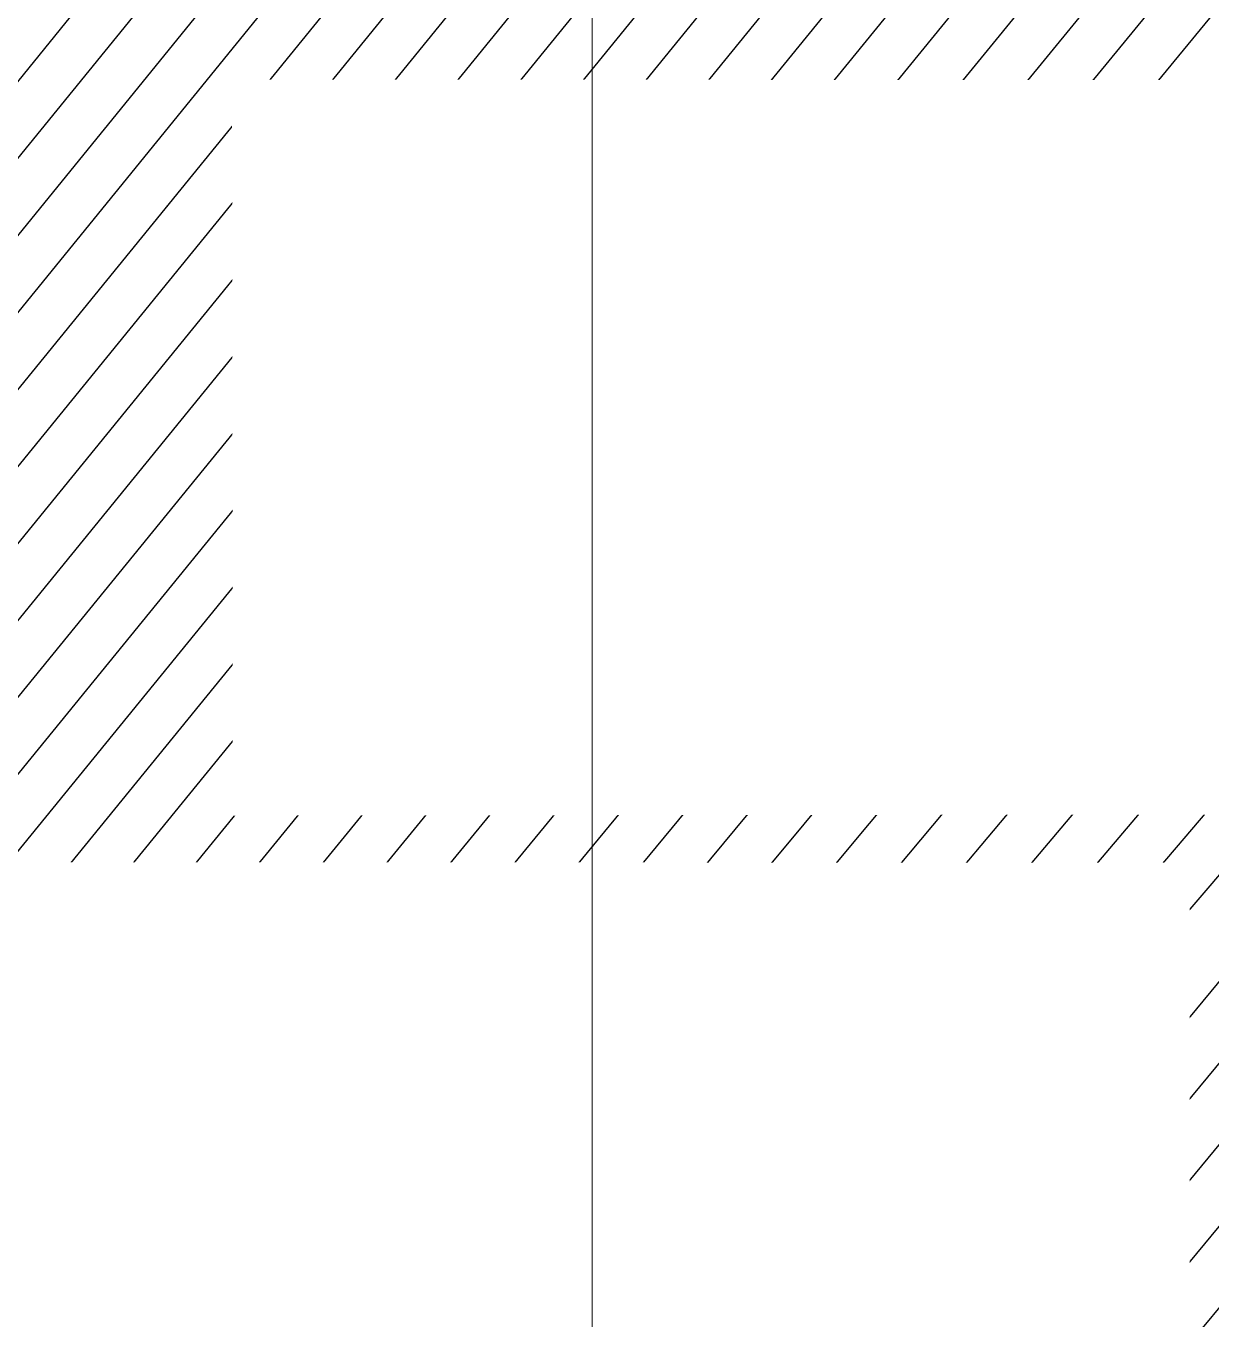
# Model space of a CAD drawing. Header units: centimetres. Extents: x -6122352 to 7132207, y -1694241 to 1947892.
# Drawn here: x 77676 to 83637, y -102051 to -95548 of the extents above; entities that cross this region are included whole.
import ezdxf
from ezdxf.xclip import XClip

# ---------------------------------------------------------------- set-up
doc = ezdxf.new("R2010")
doc.units = ezdxf.units.CM
doc.header["$MEASUREMENT"] = 0
doc.header["$XCLIPFRAME"] = 2
for name, pattern in [('DASHED2', [0.375, 0.25, -0.125]), ('XR-AR-END-SETTING OUT PLAN$0$23585-XR-AR-END-GROUND FLOOR$0$23261-XR-AR-SI-GF$0$HIDDEN', [0.375, 0.25, -0.125]), ('XR-AR-END-SETTING OUT PLAN$0$23585-XR-AR-END-GROUND FLOOR$0$945-4P-1-101-GROUND FLOOR PLAN$0$XR-MIDDLE-GROUND FLOOR PLAN$0$HIDDEN2', [0.1875, 0.125, -0.0625]), ('XR-AR-END-SETTING OUT PLAN$0$23585-XR-AR-END-GROUND FLOOR$0$HIDDEN', [0.375, 0.25, -0.125]), ('XR-AR-END-SETTING OUT PLAN$0$23585-XR-AR-END-GROUND FLOOR$0$XR-END-GROUND FLOOR PLAN$0$HIDDEN', [9.524999999999999, 6.35, -3.175]), ('XR-AR-END-SETTING OUT PLAN$0$23585-XR-AR-END-GROUND FLOOR$0$XR-END-GROUND FLOOR PLAN$0$HIDDEN2', [0.1875, 0.125, -0.0625]), ('XR-AR-MID-SETTING OUT FOR MASTER$0$23585-XR-AR-MID-GROUND FLOOR$0$23261-XR-AR-SI-GF$0$HIDDEN', [0.375, 0.25, -0.125]), ('XR-AR-MID-SETTING OUT FOR MASTER$0$23585-XR-AR-MID-GROUND FLOOR$0$945-4P-1-101-GROUND FLOOR PLAN$0$XR-MIDDLE-GROUND FLOOR PLAN$0$HIDDEN', [9.524999999999999, 6.35, -3.175]), ('XR-AR-MID-SETTING OUT FOR MASTER$0$23585-XR-AR-MID-GROUND FLOOR$0$945-4P-1-101-GROUND FLOOR PLAN$0$XR-MIDDLE-GROUND FLOOR PLAN$0$HIDDEN2', [0.1875, 0.125, -0.0625])]:
    doc.linetypes.add(name, pattern=pattern)
doc.layers.add('23585-XR-AR-DAMAC PLOT LIMITS$0$1-End units', color=7, linetype='Continuous', lineweight=5, true_color=0xf8991e)
for name, color, linetype, lineweight in [('23585-XR-AR-DAMAC PLOT LIMITS$0$1-Mid units', 41, 'Continuous', 5), ('@ Foundations', 4, 'DASHED2', 50), ('A-ANNO-TEXT', 3, 'Continuous', 25), ('XR-AR-END-SETTING OUT PLAN$0$23585-XR-AR-END-GROUND FLOOR$0$A-DOOR-FULL', 1, 'Continuous', 9), ('XR-AR-END-SETTING OUT PLAN$0$23585-XR-AR-END-GROUND FLOOR$0$A-FLOR-OVHD', 9, 'XR-AR-END-SETTING OUT PLAN$0$23585-XR-AR-END-GROUND FLOOR$0$23261-XR-AR-SI-GF$0$HIDDEN', 15), ('XR-AR-END-SETTING OUT PLAN$0$23585-XR-AR-END-GROUND FLOOR$0$A-FLOR-UNDR', 8, 'XR-AR-END-SETTING OUT PLAN$0$23585-XR-AR-END-GROUND FLOOR$0$HIDDEN', 5), ('XR-AR-END-SETTING OUT PLAN$0$23585-XR-AR-END-GROUND FLOOR$0$A-GLAZ-SILL', 8, 'Continuous', 5), ('XR-AR-END-SETTING OUT PLAN$0$23585-XR-AR-END-GROUND FLOOR$0$A-WALL', 7, 'Continuous', 30), ('XR-AR-END-SETTING OUT PLAN$0$23585-XR-AR-END-GROUND FLOOR$0$S-COLS', 51, 'Continuous', 40), ('XR-AR-END-SETTING OUT PLAN$0$23585-XR-AR-END-GROUND FLOOR$0$S-COLS-PATT', 8, 'Continuous', 5), ('XR-AR-MID-SETTING OUT FOR MASTER$0$23585-XR-AR-MID-GROUND FLOOR$0$$A-WALL', 1, 'Continuous', 5), ('XR-AR-MID-SETTING OUT FOR MASTER$0$23585-XR-AR-MID-GROUND FLOOR$0$A-DOOR-FULL', 1, 'Continuous', 9), ('XR-AR-MID-SETTING OUT FOR MASTER$0$23585-XR-AR-MID-GROUND FLOOR$0$A-FLOR-OVHD', 9, 'XR-AR-MID-SETTING OUT FOR MASTER$0$23585-XR-AR-MID-GROUND FLOOR$0$23261-XR-AR-SI-GF$0$HIDDEN', 15), ('XR-AR-MID-SETTING OUT FOR MASTER$0$23585-XR-AR-MID-GROUND FLOOR$0$A-GLAZ-SILL', 8, 'Continuous', 5), ('XR-AR-MID-SETTING OUT FOR MASTER$0$23585-XR-AR-MID-GROUND FLOOR$0$A-WALL', 7, 'Continuous', 30), ('XR-AR-MID-SETTING OUT FOR MASTER$0$23585-XR-AR-MID-GROUND FLOOR$0$S-COLS', 51, 'Continuous', 40)]:
    doc.layers.add(name, color=color, linetype=linetype, lineweight=lineweight)
for name, color, linetype in [('@MI-REF LAYER', 7, 'Continuous'), ('B_TH_4', 7, 'Continuous'), ('XR-AR-END-SETTING OUT PLAN$0$23585-XR-AR-END-GROUND FLOOR$0$A-Flor-Hral', 3, 'Continuous'), ('XR-AR-END-SETTING OUT PLAN$0$23585-XR-AR-END-GROUND FLOOR$0$A-Flor-Strs', 1, 'Continuous'), ('XR-AR-MID-SETTING OUT FOR MASTER$0$23585-XR-AR-MID-GROUND FLOOR$0$A-Flor-Hral', 3, 'Continuous'), ('XR-AR-MID-SETTING OUT FOR MASTER$0$23585-XR-AR-MID-GROUND FLOOR$0$A-Flor-Strs', 1, 'Continuous'), ('XR-AR-MID-SETTING OUT FOR MASTER$0$23585-XR-AR-MID-GROUND FLOOR$0$G-SHAD-20', 251, 'Continuous'), ('XR-AR-MID-SETTING OUT FOR MASTER$0$23585-XR-AR-MID-GROUND FLOOR$0$GS-HATCH-FLOOR TILE', 251, 'Continuous')]:
    doc.layers.add(name, color=color, linetype=linetype)

# ---------------------------------------------------------------- blocks, each defined once
blk = doc.blocks.new('23585-XR-AR-DAMAC PLOT LIMITS')
at = {"layer": '23585-XR-AR-DAMAC PLOT LIMITS$0$1-End units', "color": 251, "true_color": 0x636466}
blk.add_lwpolyline([(496526.0711000003, 2768882.9691), (496508.3761, 2768899.182700001), (496514.5576999998, 2768905.929099999), (496532.2525000004, 2768889.715299999), (496530.3271000003, 2768887.6141)], close=True, dxfattribs=at)
at = {"layer": '23585-XR-AR-DAMAC PLOT LIMITS$0$1-Mid units', "color": 251, "true_color": 0x636466}
blk.add_lwpolyline([(496522.0176999997, 2768878.545299999), (496504.3224999998, 2768894.7589), (496508.3761, 2768899.182700001), (496526.0711000003, 2768882.9691), (496524.1457000002, 2768880.867699999)], close=True, dxfattribs=at)
blk = doc.blocks.new('A$Cf093b529')
at = {"layer": 'A-ANNO-TEXT'}
blk.add_blockref('23585-XR-AR-DAMAC PLOT LIMITS', (-495391.9901121984, -2768603.441896566), dxfattribs=at)
blk = doc.blocks.new('*U36')
at = {"linetype": 'XR-AR-END-SETTING OUT PLAN$0$23585-XR-AR-END-GROUND FLOOR$0$XR-END-GROUND FLOOR PLAN$0$HIDDEN', "ltscale": 0.2}
blk.add_lwpolyline([(672.4602830045783, 0, 0, 0, 0), (125, 0, 16.74478720384293, 16.74478720384293, 0), (62.5, -171.7173430863004, 16.74478720384293, 16.74478720384293, 0), (-62.5, 171.7173430863004, 16.74478720384293, 16.74478720384293, 0), (-125, 0, 0, 0, 0), (-771.7815950174963, 0, 0, 0, 0)], format="xyseb", dxfattribs=at)
blk = doc.blocks.new('*U129')
for points in [[(91, -5.684341886080801e-14), (41, -5.684341886080801e-14), (41, 1021), (91, 1021)], [(0, 0), (38, -5.684341886080801e-14), (38, -50), (50, -50), (50, -122.2222222027232), (0, -122.2222222027232)], [(1100, 2.842170943040401e-14), (1062, -2.842170943040401e-14), (1062, -49.99999999999997), (1050, -49.99999999999997), (1050, -122.2222222027231), (1100, -122.2222222027231)]]:
    blk.add_lwpolyline(points, close=True)
at = {"color": 8, "linetype": 'XR-AR-END-SETTING OUT PLAN$0$23585-XR-AR-END-GROUND FLOOR$0$XR-END-GROUND FLOOR PLAN$0$HIDDEN2'}
blk.add_arc((41, -5.684341886080801e-14), 1021, 1.594950045944486e-15, 90, dxfattribs=at)
at = {"layer": 'XR-AR-END-SETTING OUT PLAN$0$23585-XR-AR-END-GROUND FLOOR$0$A-GLAZ-SILL', "linetype": 'XR-AR-END-SETTING OUT PLAN$0$23585-XR-AR-END-GROUND FLOOR$0$945-4P-1-101-GROUND FLOOR PLAN$0$XR-MIDDLE-GROUND FLOOR PLAN$0$HIDDEN2', "ltscale": 3}
blk.add_lwpolyline([(0, 0), (1100, 0), (1100, -122.2222222027231), (0, -122.2222222027231)], close=True, dxfattribs=at)
blk = doc.blocks.new('XR-AR-END-SETTING OUT PLAN$0$23585-XR-AR-END-GROUND FLOOR$0$A$C75a8815d')
at = {"layer": 'XR-AR-END-SETTING OUT PLAN$0$23585-XR-AR-END-GROUND FLOOR$0$S-COLS', "color": 252, "lineweight": 30}
blk.add_lwpolyline([(6049.860461950302, 10644.6474583149), (6049.860461473465, 9444.647458553314), (6249.860461711884, 9444.647458791733), (6249.860461950302, 10644.64745926857)], close=True, dxfattribs=at)
blk = doc.blocks.new('XR-AR-END-SETTING OUT PLAN')
at = {"layer": 'XR-AR-END-SETTING OUT PLAN$0$23585-XR-AR-END-GROUND FLOOR$0$A-Flor-Hral', "color": 8}
for p, q in [((7060.101680293679, 13799.99880361557), (9050.100478127599, 13799.9988026619)), ((7060.101679638028, 13749.99880170822), (7060.101680293679, 13799.99880361557)), ((7060.101679638028, 13749.99880170822), (9050.100473538041, 13749.99880218506)), ((7060.101679697633, 12849.9988026619), (8050.101679816842, 12849.99880218506)), ((7060.101679816842, 12799.99880218506), (7060.101679697633, 12849.9988026619)), ((8050.101679697633, 11545.01038455963), (8050.101679816842, 12849.99880218506)), ((7060.101679816842, 12799.99880218506), (8000.101679638028, 12799.9988026619)), ((8000.101679816842, 11526.76096343994), (8000.101679638028, 12799.9988026619))]:
    blk.add_line(p, q, dxfattribs=at)
at = {"layer": 'XR-AR-END-SETTING OUT PLAN$0$23585-XR-AR-END-GROUND FLOOR$0$A-Flor-Strs', "color": 8}
for p, q in [((7110.101679757237, 13849.9988026619), (9050.101679757237, 13849.99880218506)), ((7110.101679816842, 13799.9988026619), (7110.101679757237, 13849.9988026619)), ((7390.101679459214, 13799.99880361557), (7390.101679816842, 13849.9988026619)), ((7670.101679638028, 13799.9988026619), (7670.101679340005, 13849.9988026619)), ((7950.101679816842, 13799.99880218506), (7950.101679757237, 13849.9988026619)), ((7110.101679638028, 12849.99880313873), (7110.101679995656, 13749.9988026619)), ((7390.101679995656, 12849.99880218506), (7390.101679161191, 13749.99880218506)), ((7670.101679697633, 12849.99880170822), (7670.101679697633, 13749.9988026619)), ((7950.101679220796, 12849.9988026619), (7950.101679757237, 13749.9988026619)), ((7110.101679697633, 12749.99880170822), (7110.101679697633, 12799.99880218506)), ((7390.101679518819, 12749.99880313873), (7390.101679816842, 12799.9988026619)), ((7670.101679161191, 12749.99880313873), (7670.101679101586, 12799.9988026619)), ((7950.101679757237, 12799.99880218506), (7950.101679638028, 11508.51154327393)), ((7950.101679876447, 12749.9988026619), (8000.101679638028, 12749.99880313873)), ((8050.101680055261, 12749.9988026619), (9050.097146704793, 12749.99880313873)), ((8000.101679697633, 12469.9988026619), (7950.101679697633, 12469.9988026619)), ((8050.101679340005, 12469.9988026619), (9050.097712770104, 12469.99880218506)), ((8000.101679578424, 12189.9988026619), (7950.101679220796, 12189.99880313873)), ((8050.101679816842, 12189.99880218506), (9050.098278596997, 12189.99880218506)), ((8000.101679638028, 11909.9988026619), (7950.101679757237, 11909.99880218506)), ((8050.101679697633, 11909.99880218506), (9050.09884442389, 11909.99880218506)), ((8000.1016792804, 11629.99880218506), (7950.101679697633, 11629.9988026619)), ((8050.101679578424, 11629.9988026619), (8280.101679757237, 11629.9988026619))]:
    blk.add_line(p, q, dxfattribs=at)
at = {"layer": 'XR-AR-END-SETTING OUT PLAN$0$23585-XR-AR-END-GROUND FLOOR$0$A-Flor-Strs', "color": 8, "linetype": 'XR-AR-END-SETTING OUT PLAN$0$23585-XR-AR-END-GROUND FLOOR$0$XR-END-GROUND FLOOR PLAN$0$HIDDEN', "ltscale": 0.1}
for p, q in [((8280.101679757237, 11629.9988026619), (8413.821876481175, 11629.99880123138)), ((8500.024220243096, 11629.99880313873), (9050.1016792804, 11629.9988026619)), ((8000.101679101586, 9059.998802661896), (8000.101679816842, 11526.76096343994)), ((8050.101679995656, 9009.99880361557), (8050.101679697633, 11545.01038455963)), ((7950.101679638028, 11508.51154327393), (7950.101679220796, 8109.998775959015)), ((8000.101679101586, 11349.99880361557), (7950.101679578424, 11349.9988026619)), ((8050.101679816842, 11349.99880170822), (9050.101679578424, 11349.99880218506))]:
    blk.add_line(p, q, dxfattribs=at)
at = {"layer": 'XR-AR-END-SETTING OUT PLAN$0$23585-XR-AR-END-GROUND FLOOR$0$A-Flor-Strs', "color": 8}
for points in [[(8550.099979057908, 12189.9988026619), (8550.099979355931, 13299.9988026619), (7110.101679578424, 13299.9988026619)], [(8413.821876481175, 11629.99880123138), (8500.101679578424, 11629.99880218506)]]:
    blk.add_lwpolyline(points, dxfattribs=at)
at = {"layer": 'XR-AR-END-SETTING OUT PLAN$0$23585-XR-AR-END-GROUND FLOOR$0$A-Flor-Strs', "color": 8, "const_width": 19.99999999999999}
blk.add_lwpolyline([(8325.09997971356, 12329.9988026619), (8550.099979057908, 12189.9988026619), (8775.099979296327, 12329.9988026619)], dxfattribs=at)
at = {"layer": 'XR-AR-END-SETTING OUT PLAN$0$23585-XR-AR-END-GROUND FLOOR$0$A-Flor-Strs', "color": 8}
blk.add_circle((7110.101679578424, 13299.9988026619), 41.76135575145592, dxfattribs=at)
at = {"layer": 'XR-AR-END-SETTING OUT PLAN$0$23585-XR-AR-END-GROUND FLOOR$0$A-FLOR-UNDR', "color": 8, "ltscale": 5}
blk.add_line((7950.111738577485, 12650.00183916092), (9050.101646974683, 12650.0021109581), dxfattribs=at)
at = {"layer": 'XR-AR-END-SETTING OUT PLAN$0$23585-XR-AR-END-GROUND FLOOR$0$A-WALL', "color": 8}
for points in [[(9250.102083459496, 6650.001490592957), (9050.100989297032, 6650.001235485077), (9050.10098965466, 8750.000639915466), (6850.11106570065, 8750.002635478973), (6850.111066058278, 8700.0026679039), (6750.111065879464, 8700.002668380737), (6750.111065879464, 8750.000871658325), (6650.111065939069, 8750.000871658325), (6650.111065283418, 8850.002022743225), (6950.111065164208, 8850.002250671387), (6950.111065879464, 8899.99970960617), (7050.111065879464, 8899.99970817566), (7050.11106570065, 8850.002797603607), (9050.099628582597, 8850.000640392303), (9050.10098899901, 10349.9981546402), (7050.11106581986, 10349.99975156784), (7050.111065998673, 9799.999710083008), (6950.11106570065, 9799.999708652496), (6950.112433806062, 10550.00580835342), (7050.108891561627, 10550.00580835342), (7050.104876235127, 10449.99988079071), (9050.099116638303, 10449.9981546402), (9049.948119357228, 19523.36598014832), (9249.950268521905, 19523.36597967148)], [(7150.094104841352, 12100.00231599808), (7100.102138116956, 12100.00252103806), (7100.093048885465, 11550.00643920898), (7150.094104602933, 11550.0062289238)]]:
    blk.add_lwpolyline(points, close=True, dxfattribs=at)
blk.add_lwpolyline([(7250.100541964173, 12200.0021109581), (7250.100542083383, 11450.00580835342), (6950.09668238461, 11450.00602960587), (6950.103889837861, 12750.00211143494), (7950.111920431256, 12750.00211048126), (7950.111738994718, 12650.0021109581), (7100.100542083383, 12650.00211143494), (7100.10202242434, 12200.0021109581), (7250.100541964173, 12200.0021109581), (7250.100541964173, 12200.0021109581), (7250.100541964173, 12200.0021109581)], dxfattribs=at)
at = {"layer": 'XR-AR-END-SETTING OUT PLAN$0$23585-XR-AR-END-GROUND FLOOR$0$S-COLS-PATT', "color": 8}
for p, q in [((7100.094104662538, 12100.00252056122), (7137.39188285172, 12100.00252103806)), ((7141.909268274903, 12100.00252199173), (7150.094105020165, 12100.00252056122)), ((7200.100542381406, 12100.0021109581), (7250.100542142987, 12100.0021109581))]:
    blk.add_line(p, q, dxfattribs=at)
at = {"layer": 'XR-AR-END-SETTING OUT PLAN$0$23585-XR-AR-END-GROUND FLOOR$0$A-DOOR-FULL', "color": 8, "xscale": -0.8181818181818169, "yscale": 0.8181818181818169, "zscale": 0.8181818181818167, "rotation": 270}
blk.add_blockref('*U129', (7050.108891561627, 10550.00580835342), dxfattribs=at)
at = {"layer": 'XR-AR-END-SETTING OUT PLAN$0$23585-XR-AR-END-GROUND FLOOR$0$A-FLOR-OVHD', "color": 8, "xscale": -0.999999999999999, "rotation": 199.9831065219304}
blk.add_blockref('*U36', (8500.047801986337, 11709.97920942307), dxfattribs=at)
at = {"layer": 'XR-AR-END-SETTING OUT PLAN$0$23585-XR-AR-END-GROUND FLOOR$0$S-COLS-PATT', "color": 8}
blk.add_blockref('XR-AR-END-SETTING OUT PLAN$0$23585-XR-AR-END-GROUND FLOOR$0$A$C75a8815d', (3000.129344239831, 5499.998310089111), dxfattribs=at)
blk = doc.blocks.new('END UNIT')
at = {"xscale": 0.001, "yscale": 0.001, "zscale": 0.001}
blk.add_blockref('XR-AR-END-SETTING OUT PLAN', (-9.150201729830158, 0), dxfattribs=at)
blk = doc.blocks.new('XR-AR-MID-SETTING OUT FOR MASTER$0$23585-XR-AR-MID-GROUND FLOOR$0$945-4P-1-101-GROUND FLOOR PLAN$0$XR-MIDDLE-GROUND FLOOR PLAN$0$BREAK LINE1')
blk.add_lwpolyline([(648.1633601741578, -6.16698093744526, 0, 0, 0), (100.7725748287976, -6.16698093744526, 16.74478720384293, 16.74478720384293, 0), (38.27257482879577, -177.8843240237456, 16.74478720384293, 16.74478720384293, 0), (-86.72742517120423, 165.5503621488551, 16.74478720384293, 16.74478720384293, 0), (-149.2274251712042, -6.166980937447079, 0, 0, 0), (-912.0704092131346, -6.166980937441622, 0, 0, 0)], format="xyseb")
blk = doc.blocks.new('XR-AR-MID-SETTING OUT FOR MASTER$0$23585-XR-AR-MID-GROUND FLOOR$0$945-4P-1-101-GROUND FLOOR PLAN$0$XR-MIDDLE-GROUND FLOOR PLAN$0$WRFWF')
at = {"layer": 'XR-AR-MID-SETTING OUT FOR MASTER$0$23585-XR-AR-MID-GROUND FLOOR$0$A-FLOR-OVHD', "linetype": 'XR-AR-MID-SETTING OUT FOR MASTER$0$23585-XR-AR-MID-GROUND FLOOR$0$945-4P-1-101-GROUND FLOOR PLAN$0$XR-MIDDLE-GROUND FLOOR PLAN$0$HIDDEN', "ltscale": 0.1}
for p, q in [((9250.00889430586, 14089.9999996908), (9250.008894346622, 9909.449274283641)), ((10350.00889432596, 14089.44927426482), (9250.008894305867, 14089.44927426484)), ((10350.00889432159, 13809.44927426483), (9250.008894308598, 13809.44927426484)), ((10350.00889431722, 13529.44927426483), (9250.008894311328, 13529.44927426484)), ((10350.00889431286, 13249.44927426483), (9250.008894314058, 13249.44927426484)), ((10350.00889431286, 12969.44927426484), (9250.008894314054, 12969.44927426485)), ((10350.00889431285, 12689.44927426484), (9250.00889431405, 12689.44927426486)), ((10350.00889431285, 12409.44927426485), (9250.008894314047, 12409.44927426486)), ((10350.00889431284, 12129.44927426485), (9250.008894314044, 12129.44927426487)), ((10350.00889431284, 11849.44927426486), (9250.00889431404, 11849.44927426487)), ((10350.00889431284, 11569.44927426486), (9250.008894314036, 11569.44927426488)), ((10350.00889431283, 11289.44927426487), (9250.00889431403, 11289.44927426488)), ((10350.00889431283, 11009.44927426487), (9250.008894314027, 11009.44927426489)), ((10350.00889432794, 11009.4492742833), (10350.00889432794, 9909.449274272882)), ((10350.00889432794, 9909.449274272882), (9250.008894346622, 9909.449274283641))]:
    blk.add_line(p, q, dxfattribs=at)
blk.add_lwpolyline([(10350.00889430916, 14369.99999969173), (10350.00889431698, 11009.4492742833)], dxfattribs=at)
blk = doc.blocks.new('XR-AR-MID-SETTING OUT FOR MASTER$0$23585-XR-AR-MID-GROUND FLOOR$0$945-4P-1-101-GROUND FLOOR PLAN$0$XR-MIDDLE-GROUND FLOOR PLAN$0$ASDASDASD')
blk.add_wipeout([(-42428.49006074868, 24502.348435747233), (-42278.49006074868, 24502.348435747143), (-42278.490060748925, 24052.348435747146), (-42428.49006074892, 24052.34843574723)])
blk.add_hatch(color=256).paths.add_polyline_path([(-42428.49006074868, 24502.34843574724), (-42278.49006074868, 24502.34843574715), (-42428.49006074893, 24052.34843574724)])
for p, q in [((-42278.49006074868, 24502.34843574715), (-42428.49006074868, 24502.34843574724)), ((-42428.49006074868, 24502.34843574724), (-42428.49006074893, 24052.34843574724)), ((-42428.49006074893, 24052.34843574724), (-42278.49006074868, 24502.34843574715)), ((-42278.49006074893, 24052.34843574715), (-42278.49006074868, 24502.34843574715)), ((-42428.49006074893, 24052.34843574724), (-42278.49006074893, 24052.34843574715))]:
    blk.add_line(p, q)
blk = doc.blocks.new('*U1930')
for points in [[(91, -5.684341886080801e-14), (41, -5.684341886080801e-14), (41, 1021), (91, 1021)], [(0, 0), (38, -5.684341886080801e-14), (38, -50), (50, -50), (50, -122.2246979483663), (0, -122.2246979483663)], [(1100, 2.842170943040401e-14), (1062, -2.842170943040401e-14), (1062, -49.99999999999997), (1050, -49.99999999999997), (1050, -122.2246979483662), (1100, -122.2246979483662)]]:
    blk.add_lwpolyline(points, close=True)
at = {"color": 8, "linetype": 'XR-AR-MID-SETTING OUT FOR MASTER$0$23585-XR-AR-MID-GROUND FLOOR$0$945-4P-1-101-GROUND FLOOR PLAN$0$XR-MIDDLE-GROUND FLOOR PLAN$0$HIDDEN2'}
blk.add_arc((41, -5.684341886080801e-14), 1021, 1.594950045944486e-15, 90, dxfattribs=at)
at = {"layer": 'XR-AR-MID-SETTING OUT FOR MASTER$0$23585-XR-AR-MID-GROUND FLOOR$0$A-GLAZ-SILL', "linetype": 'XR-AR-MID-SETTING OUT FOR MASTER$0$23585-XR-AR-MID-GROUND FLOOR$0$945-4P-1-101-GROUND FLOOR PLAN$0$XR-MIDDLE-GROUND FLOOR PLAN$0$HIDDEN2', "ltscale": 3}
blk.add_lwpolyline([(0, 0), (1100, 0), (1100, -122.2246979483662), (0, -122.2246979483662)], close=True, dxfattribs=at)
blk = doc.blocks.new('XR-AR-MID-SETTING OUT FOR MASTER$0$23585-XR-AR-MID-GROUND FLOOR$0$A$C08698786')
at = {"layer": 'XR-AR-MID-SETTING OUT FOR MASTER$0$23585-XR-AR-MID-GROUND FLOOR$0$S-COLS', "color": 252, "lineweight": 30}
blk.add_lwpolyline([(-100.1111845970154, 16144.64576864243), (-100.111184835434, 14944.64576864243), (99.88881516456604, 14944.64576816559), (99.88881492614746, 16144.64576816559)], close=True, dxfattribs=at)
blk = doc.blocks.new('XR-AR-MID-SETTING OUT FOR MASTER')
at = {"layer": 'XR-AR-MID-SETTING OUT FOR MASTER$0$23585-XR-AR-MID-GROUND FLOOR$0$A-Flor-Hral', "color": 8}
blk.add_lwpolyline([(100.008808940649, 14902.65850448608), (2090.008809119463, 14902.65850496292), (2090.008808881044, 14852.65850448608), (100.0088091790676, 14852.65850496292)], dxfattribs=at)
at = {"layer": 'XR-AR-MID-SETTING OUT FOR MASTER$0$23585-XR-AR-MID-GROUND FLOOR$0$A-FLOR-OVHD', "color": 8, "linetype": 'XR-AR-MID-SETTING OUT FOR MASTER$0$23585-XR-AR-MID-GROUND FLOOR$0$23261-XR-AR-SI-GF$0$HIDDEN', "ltscale": 5}
blk.add_lwpolyline([(2749.981962949038, 12002.63648319244), (3249.976088136435, 12002.63648366928), (3249.976087421179, 11502.65313434601), (2749.981963723898, 11502.65313434601)], close=True, dxfattribs=at)
for points in [[(2749.981962949038, 12002.63648319244), (3249.976087421179, 11502.65313434601)], [(2749.981963723898, 11502.65313434601), (3249.976088136435, 12002.63648366928)]]:
    blk.add_lwpolyline(points, dxfattribs=at)
at = {"layer": 'XR-AR-MID-SETTING OUT FOR MASTER$0$23585-XR-AR-MID-GROUND FLOOR$0$A-Flor-Strs', "color": 8}
for p, q in [((2040.00880882144, 14952.65850496292), (100.0088088214397, 14952.65850496292)), ((1200.008809238672, 14952.65850496292), (1200.008808940649, 14902.65850400925)), ((1480.008808463812, 14952.65850496292), (1480.008808642626, 14902.65850543976)), ((1760.008809119463, 14952.65850448608), (1760.008808940649, 14902.65850448608)), ((2040.00880882144, 14952.65850496292), (2040.008809179068, 14902.65850400925)), ((1200.008808404207, 14852.65850448608), (1200.00880882144, 13952.65850496292)), ((1480.008808940649, 14852.65850448608), (1480.008808940649, 13952.65850400925)), ((1760.008809119463, 14852.65850448608), (1760.008808523417, 13952.65850448608)), ((2040.008808940649, 14852.65850448608), (2040.008808881044, 13952.65850448608)), ((1100.008809238672, 13852.65850496292), (100.0088088810444, 13852.65850400925)), ((1200.00880882144, 13852.65850448608), (1200.008808583021, 13573.20923042297)), ((1480.008808881044, 13902.65850496292), (1480.008808583021, 13852.65850496292)), ((1760.008809000254, 13902.65850448608), (1760.008809000254, 13852.65850496292)), ((2040.008808881044, 13902.65850496292), (2040.008808881044, 13852.65850400925)), ((1100.008808940649, 13572.65850400925), (100.008808940649, 13572.65850448608)), ((1200.008809119463, 13572.65850448608), (1150.008809417486, 13572.65850448608))]:
    blk.add_line(p, q, dxfattribs=at)
blk.add_lwpolyline([(1200.008809119463, 13902.65850448608), (1200.008808881044, 13852.65850400925), (1150.008809179068, 13852.65850496292)], dxfattribs=at)
at = {"layer": 'XR-AR-MID-SETTING OUT FOR MASTER$0$23585-XR-AR-MID-GROUND FLOOR$0$A-Flor-Strs', "color": 8, "const_width": 15.00000006679886}
blk.add_lwpolyline([(455.1530921757221, 13685.15850496292), (650.0088085234165, 13572.65850496292), (844.8645255863667, 13685.15850543976)], dxfattribs=at)
at = {"layer": 'XR-AR-MID-SETTING OUT FOR MASTER$0$23585-XR-AR-MID-GROUND FLOOR$0$A-Flor-Strs', "color": 8}
blk.add_circle((2040.008809119463, 14402.65850496292), 45.00000020605513, dxfattribs=at)
at = {"layer": 'XR-AR-MID-SETTING OUT FOR MASTER$0$23585-XR-AR-MID-GROUND FLOOR$0$A-WALL', "color": 8}
blk.add_lwpolyline([(1950.000811725855, 13202.63829565048), (2000.00029399991, 13202.63829565048), (2000.00945982337, 13652.63829517365), (1950.000810950994, 13652.63829469681)], close=True, dxfattribs=at)
at = {"layer": 'XR-AR-MID-SETTING OUT FOR MASTER$0$23585-XR-AR-MID-GROUND FLOOR$0$$A-WALL', "color": 8}
blk.add_blockref('XR-AR-MID-SETTING OUT FOR MASTER$0$23585-XR-AR-MID-GROUND FLOOR$0$945-4P-1-101-GROUND FLOOR PLAN$0$XR-MIDDLE-GROUND FLOOR PLAN$0$WRFWF', (-9150.000085562468, -796.7907695770264), dxfattribs=at)
at = {"layer": 'XR-AR-MID-SETTING OUT FOR MASTER$0$23585-XR-AR-MID-GROUND FLOOR$0$A-DOOR-FULL', "color": 8, "xscale": 0.8181820445283869, "yscale": 0.8181820445283869, "zscale": 0.8181820445283869, "rotation": 90}
blk.add_blockref('*U1930', (2100.065477222204, 11149.97698354721), dxfattribs=at)
at = {"layer": 'XR-AR-MID-SETTING OUT FOR MASTER$0$23585-XR-AR-MID-GROUND FLOOR$0$A-FLOR-OVHD', "color": 8, "linetype": 'XR-AR-MID-SETTING OUT FOR MASTER$0$23585-XR-AR-MID-GROUND FLOOR$0$23261-XR-AR-SI-GF$0$HIDDEN', "ltscale": 5, "xscale": -0.9999999999999997, "rotation": 194.2810957359752}
blk.add_blockref('XR-AR-MID-SETTING OUT FOR MASTER$0$23585-XR-AR-MID-GROUND FLOOR$0$945-4P-1-101-GROUND FLOOR PLAN$0$XR-MIDDLE-GROUND FLOOR PLAN$0$BREAK LINE1', (675.0088040530682, 13433.20923042297), dxfattribs=at)
at = {"layer": 'XR-AR-MID-SETTING OUT FOR MASTER$0$23585-XR-AR-MID-GROUND FLOOR$0$G-SHAD-20', "color": 8}
blk.add_blockref('XR-AR-MID-SETTING OUT FOR MASTER$0$23585-XR-AR-MID-GROUND FLOOR$0$945-4P-1-101-GROUND FLOOR PLAN$0$XR-MIDDLE-GROUND FLOOR PLAN$0$ASDASDASD', (44478.49782505631, -10849.71202945709), dxfattribs=at)
at = {"layer": 'XR-AR-MID-SETTING OUT FOR MASTER$0$23585-XR-AR-MID-GROUND FLOOR$0$A-Flor-Hral', "color": 8}
blk.add_lwpolyline([(1150.008809179068, 13560.48195743561), (1150.008809059858, 13902.65850496292), (2090.008809238672, 13902.65850496292), (2090.008809119463, 13952.65850496292), (1100.008808940649, 13952.65850448608), (1100.008809119463, 13547.75468444824)], dxfattribs=at)
at = {"layer": 'XR-AR-MID-SETTING OUT FOR MASTER$0$23585-XR-AR-MID-GROUND FLOOR$0$A-Flor-Strs', "color": 8}
blk.add_lwpolyline([(650.0088085234165, 13572.65850496292), (650.008808940649, 14402.65850448608), (2040.008809119463, 14402.65850496292)], dxfattribs=at)
at = {"layer": 'XR-AR-MID-SETTING OUT FOR MASTER$0$23585-XR-AR-MID-GROUND FLOOR$0$A-WALL', "color": 8}
for points in [[(99.99999931454659, 19472.65428209305), (-99.99999925494194, 19472.65428256989), (-99.998236566782, 5500.00000667572), (100.0017631351948, 5500.000006198883), (99.9995484650135, 8850.141927242279), (1100.048611491919, 8850.10940027237), (1100.048611015081, 8950.109399795532), (100.03925588727, 8950.072475910187), (100.0088088810444, 10949.9982419014), (2099.951952844858, 10949.99824142456), (2099.998660355806, 9950.143901348114), (2199.988806992769, 9950.143900871277), (2200.057162195444, 11149.97698402405), (2100.075846284628, 11149.97698354721), (2100.039519578218, 11049.97698402405), (100.0088088810444, 11049.99824142456)], [(2200.013650625944, 13652.63605213165), (2200.017217665911, 13652.6360502243), (2200.024336546659, 13852.63604974747), (1199.974533885717, 13852.65850543976), (1199.974534541368, 13752.66171360016), (1850.013650208712, 13752.64729642868), (1850.013650685549, 13102.64278697968), (2100.128742069006, 13102.63829755783), (2100.128742545843, 12652.63829708099), (1949.986809521914, 12652.64009141922), (1949.9868093431, 12552.35255002975), (2100.055755704641, 12552.35255050659), (2100.016017049551, 12049.97720527649), (2199.959899276495, 12049.97720527649), (2199.999632865191, 13202.6360502243), (2050.003180772066, 13202.63829612732), (2050.012347489595, 13652.63829517365), (2200.019845813513, 13652.63604927063)]]:
    blk.add_lwpolyline(points, close=True, dxfattribs=at)
at = {"layer": 'XR-AR-MID-SETTING OUT FOR MASTER$0$23585-XR-AR-MID-GROUND FLOOR$0$GS-HATCH-FLOOR TILE', "color": 8}
blk.add_blockref('XR-AR-MID-SETTING OUT FOR MASTER$0$23585-XR-AR-MID-GROUND FLOOR$0$A$C08698786', (-1.490116119384766e-07, 0), dxfattribs=at)
blk = doc.blocks.new('MID UNIT')
at = {"xscale": 0.001, "yscale": 0.001, "zscale": 0.001}
blk.add_blockref('XR-AR-MID-SETTING OUT FOR MASTER', (0, 0), dxfattribs=at)
blk = doc.blocks.new('TH_4')
blk.add_blockref('END UNIT', (495802.3053798428, 2769130.514097063))
blk.add_blockref('MID UNIT', (495802.3053798428, 2769130.514097063))
blk = doc.blocks.new('A$C780da55d')
at = {"layer": 'B_TH_4', "xscale": 1.000039159572381, "yscale": 1.000039159572381, "zscale": 1.000039159572381}
blk.add_blockref('TH_4', (-495814.0704651335, -2769239.302089663), dxfattribs=at)
blk = doc.blocks.new('23585-XR-AR-MALDIVE-2$0$TH_4')
blk.add_blockref('A$C780da55d', (495794.655359471, 2769130.864096801))
at = {"layer": '@ Foundations', "linetype": 'DASHED2', "ltscale": 0.25}
blk.add_lwpolyline([(495800.9554024774, 2769144.30675929), (495803.6554024774, 2769144.30675929), (495803.6554024774, 2769149.65675929), (495800.9554024774, 2769149.65675929)], close=True, dxfattribs=at)

msp = doc.modelspace()

# ---------------------------------------------------------------- block references
at = {"layer": '@MI-REF LAYER'}
ref = msp.add_blockref('23585-XR-AR-MALDIVE-2$0$TH_4', (495862223.3068303, 2769049743.418423), dxfattribs=dict(at, xscale=1000, yscale=1000, zscale=1000, rotation=180.0004263457452))
XClip(ref).set_block_clipping_path([(495835.392424888, 2769130.5103818076), (495835.3967513023, 2769154.450356969), (495832.30707694823, 2769154.410980098), (495826.3067906522, 2769154.412067512), (495820.30693135364, 2769154.4132776167), (495814.3069288675, 2769154.4143526326), (495808.30692413123, 2769154.41542765), (495805.1570141213, 2769154.416030391), (495802.30692738434, 2769154.4565039617), (495796.01202966133, 2769154.457572191), (495793.2170129507, 2769154.458168634), (495793.2122923648, 2769130.5183110787)])

# ---------------------------------------------------------------- next in the draw order: wipeouts: each hides what was drawn before it
msp.add_wipeout([(86673.346810938, -89960.3903957616), (50372.357776579345, -89959.83809378305), (50371.96905993459, -104234.17396235577), (56622.21465632465, -104234.13310354992), (56622.07777360872, -103933.5034735787), (80423.51151700671, -103933.32071120305), (80423.37910778308, -104233.95034378907), (86673.62470397336, -104233.88173577873)]).dxf.layer = '@MI-REF LAYER'

# ---------------------------------------------------------------- next in the draw order: hatches: boundary and pattern name
h = msp.add_hatch(dxfattribs=at)
h.set_pattern_fill('ANSI31', color=256, scale=1999.999998458916, angle=6.732677568681441)
h.set_pattern_definition([(51.73267756868143, (-2377169058.081353, -1504501451.09876), (-196.2824303927789, 154.8328370300893), [])])
h.paths.add_polyline_path([(80423.51151656458, -103933.3263631371), (80423.37910748941, -104233.9559955868), (86673.62470418087, -104233.909488238), (86673.34681084957, -89960.39604730048), (50372.35776849663, -89960.3541610652), (50371.96905997334, -104234.1796137834), (56622.21465630847, -104234.1331032879), (56622.07777362812, -103933.5034735499)])

# ---------------------------------------------------------------- next in the draw order: wipeouts: each hides what was drawn before it
at = {"color": 10}
msp.add_wipeout([(85682.47072626943, -95820.3601959993), (78712.97817598116, -95818.29965948743), (78716.67417406998, -99518.29781362705), (85686.15771147405, -99511.33586526138), (85682.461713573, -95811.33771132672)], dxfattribs=at).dxf.layer = '@MI-REF LAYER'
msp.add_wipeout([(83528.40016272117, -103455.0028543171), (76558.91325278896, -103453.79504622341), (76559.55446187715, -99753.79510017805), (83529.04137187605, -99755.00290893562)]).dxf.layer = '@MI-REF LAYER'

# ---------------------------------------------------------------- next in the draw order: block references
at = {"layer": '@MI-REF LAYER', "xscale": 1000, "yscale": 1000, "zscale": 1000, "rotation": 312.4882903633292}
msp.add_blockref('A$Cf093b529', (-891608.7329339073, 539022.7201118186), dxfattribs=at)

doc.saveas('drawing.dxf')
